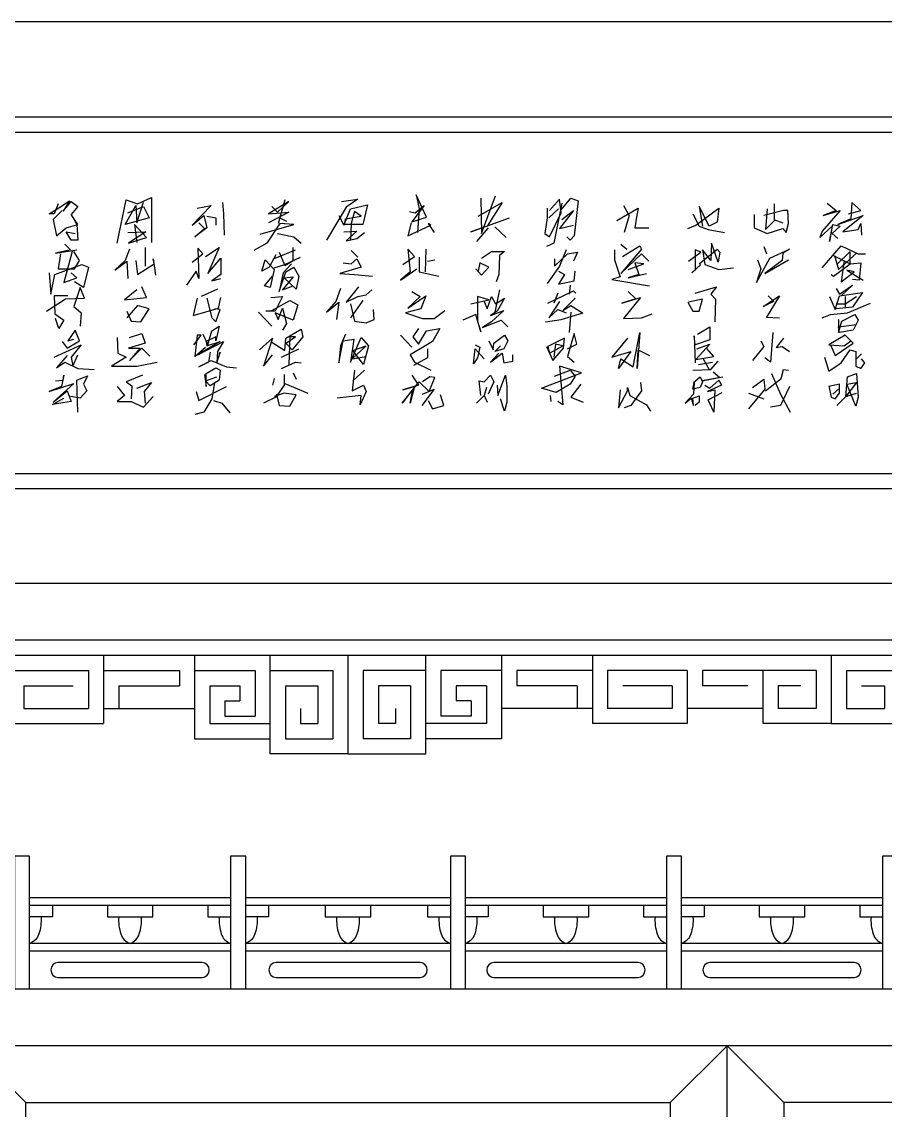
# Model space of a CAD drawing. Header units: metres. Extents: x 1185 to 5185, y 570 to 4070.
# Drawn here: x 2826 to 3776, y 2874 to 4070 of the extents above; entities that cross this region are included whole.
import ezdxf

# ---------------------------------------------------------------- set-up
doc = ezdxf.new("R2010")
doc.units = ezdxf.units.M
for name, color, linetype in [('3', 3, 'Continuous'), ('4', 4, 'Continuous'), ('7', 7, 'Continuous')]:
    doc.layers.add(name, color=color, linetype=linetype)

msp = doc.modelspace()

# ---------------------------------------------------------------- linework, layer by layer
at = {"layer": '3'}
for p, q in [((2916.27, 3374.01), (2916.27, 3299.02)), ((3016.26, 3374.01), (3016.26, 3282.35)), ((3353.74, 3374.01), (3353.74, 3282.35)), ((3453.73, 3374.01), (3453.73, 3299.02)), ((3716.21, 3374.01), (3716.21, 3299.02)), ((2812.11, 3357.35), (2899.61, 3357.35)), ((2899.61, 3357.35), (2899.61, 3315.68)), ((2916.27, 3357.35), (2999.6, 3357.35)), ((2999.6, 3357.35), (2999.6, 3340.68)), ((3016.26, 3357.35), (3082.92, 3357.35)), ((3082.92, 3357.35), (3082.92, 3307.35)), ((3099.59, 3357.35), (3168.33, 3357.35)), ((3168.33, 3357.35), (3168.33, 3282.35)), ((3201.67, 3357.35), (3201.67, 3282.35)), ((3270.41, 3357.35), (3201.67, 3357.35)), ((3353.74, 3357.35), (3287.08, 3357.35)), ((3287.08, 3357.35), (3287.08, 3307.35)), ((3453.73, 3357.35), (3370.4, 3357.35)), ((3370.4, 3357.35), (3370.4, 3340.68)), ((3557.89, 3357.35), (3470.39, 3357.35)), ((3470.39, 3357.35), (3470.39, 3315.68)), ((3557.89, 3357.35), (3557.89, 3299.02)), ((3699.54, 3357.35), (3574.55, 3357.35)), ((3574.55, 3357.35), (3574.55, 3340.68)), ((3699.54, 3357.35), (3699.54, 3315.68)), ((3732.87, 3357.35), (3857.86, 3357.35)), ((3732.87, 3357.35), (3732.87, 3315.68)), ((2828.78, 3340.68), (2882.94, 3340.68)), ((2828.78, 3340.68), (2828.78, 3315.68)), ((2932.94, 3340.68), (2999.6, 3340.68)), ((2932.94, 3340.68), (2932.94, 3315.68)), ((3032.93, 3340.68), (3032.93, 3299.02)), ((3032.93, 3340.68), (3066.26, 3340.68)), ((3066.26, 3340.68), (3066.26, 3324.01)), ((3116.26, 3340.68), (3116.26, 3282.35)), ((3116.26, 3340.68), (3151.67, 3340.68)), ((3151.67, 3340.68), (3151.67, 3299.02)), ((3218.33, 3340.68), (3218.33, 3299.02)), ((3253.74, 3340.68), (3218.33, 3340.68)), ((3253.74, 3340.68), (3253.74, 3282.35)), ((3337.07, 3340.68), (3303.74, 3340.68)), ((3303.74, 3340.68), (3303.74, 3324.01)), ((3337.07, 3340.68), (3337.07, 3299.02)), ((3437.06, 3340.68), (3370.4, 3340.68)), ((3437.06, 3340.68), (3437.06, 3315.68)), ((3541.22, 3340.68), (3487.06, 3340.68)), ((3541.22, 3340.68), (3541.22, 3315.68)), ((3624.55, 3340.68), (3574.55, 3340.68)), ((3682.88, 3340.68), (3657.88, 3340.68)), ((3657.88, 3340.68), (3657.88, 3315.68)), ((3749.54, 3340.68), (3774.54, 3340.68)), ((3774.54, 3340.68), (3774.54, 3315.68)), ((2828.78, 3315.68), (2899.61, 3315.68)), ((2916.27, 3315.68), (3016.26, 3315.68)), ((3049.59, 3324.01), (3049.59, 3307.35)), ((3049.59, 3324.01), (3066.26, 3324.01)), ((3132.92, 3315.68), (3132.92, 3299.02)), ((3237.08, 3315.68), (3237.08, 3299.02)), ((3320.41, 3324.01), (3303.74, 3324.01)), ((3320.41, 3324.01), (3320.41, 3307.35)), ((3453.73, 3315.68), (3353.74, 3315.68)), ((3541.22, 3315.68), (3470.39, 3315.68)), ((3641.21, 3315.68), (3557.89, 3315.68)), ((3049.59, 3307.35), (3082.92, 3307.35)), ((3320.41, 3307.35), (3287.08, 3307.35)), ((2812.11, 3299.02), (2916.27, 3299.02)), ((3032.93, 3299.02), (3099.59, 3299.02)), ((3132.92, 3299.02), (3151.67, 3299.02)), ((3237.08, 3299.02), (3218.33, 3299.02)), ((3337.07, 3299.02), (3270.41, 3299.02)), ((3557.89, 3299.02), (3453.73, 3299.02)), ((3116.26, 3282.35), (3168.33, 3282.35)), ((3253.74, 3282.35), (3201.67, 3282.35)), ((3055.84, 3099.03), (2835.03, 3099.03)), ((3297.49, 3099.03), (3072.51, 3099.03)), ((3534.97, 3099.03), (3314.16, 3099.03)), ((3772.45, 3099.03), (3551.64, 3099.03)), ((3055.84, 3057.37), (2835.03, 3057.37)), ((3297.49, 3057.37), (3072.51, 3057.37)), ((3534.97, 3057.37), (3314.16, 3057.37)), ((3772.45, 3057.37), (3551.64, 3057.37)), ((3055.84, 3049.04), (2835.03, 3049.04)), ((3297.49, 3049.04), (3072.51, 3049.04)), ((3534.97, 3049.04), (3314.16, 3049.04)), ((3772.45, 3049.04), (3551.64, 3049.04))]:
    msp.add_line(p, q, dxfattribs=at)
msp.add_lwpolyline([(1347.64, 3573.83), (5022.36, 3573.83), (5022.36, 3948.8), (1347.64, 3948.8)], close=True, dxfattribs=at)
for points in [[(2931.21, 3826.97), (2941.12, 3874.69), (2953.73, 3870.19), (2969.05, 3877.4), (2969.05, 3827.87)], [(3252.52, 3862.08), (3258.83, 3860.28), (3268.74, 3868.38), (3255.23, 3850.37), (3271.45, 3855.77), (3259.73, 3880.08), (3263.34, 3864.78), (3261.53, 3838.67)], [(3330.91, 3876.48), (3331.81, 3837.77), (3347.13, 3879.18)], [(3419.22, 3863.88), (3430.03, 3876.48), (3438.14, 3873.78), (3433.63, 3835.06), (3429.13, 3830.56), (3425.52, 3834.16)], [(2866.33, 3870.19), (2861.83, 3859.39), (2856.42, 3859.39), (2868.13, 3866.59), (2878.95, 3873.79), (2871.74, 3862.09), (2880.75, 3872.89), (2887.96, 3867.49), (2880.75, 3858.49)], [(2942.92, 3860.29), (2960.04, 3867.49), (2966.35, 3854.89), (2940.22, 3847.68), (2951.93, 3868.39), (2952.83, 3849.48), (2960.04, 3871.99)], [(3019.15, 3865.68), (3034.47, 3868.38), (3013.75, 3846.77), (3026.36, 3857.57), (3029.97, 3844.07), (3016.45, 3834.16), (3027.26, 3843.17), (3020.96, 3849.47)], [(3047.09, 3871.98), (3047.99, 3859.37), (3048.89, 3835.96)], [(3101.15, 3867.48), (3107.46, 3861.18), (3120.07, 3872.88), (3097.54, 3859.37), (3120.07, 3861.18), (3097.54, 3849.47)], [(3115.57, 3874.68), (3108.36, 3848.57)], [(3177.74, 3872.88), (3195.76, 3875.58), (3183.14, 3866.58), (3161.52, 3830.56)], [(3175.03, 3857.57), (3180.44, 3846.77), (3187.65, 3864.78), (3206.57, 3869.28), (3201.16, 3847.67), (3181.34, 3847.67), (3182.24, 3853.97), (3199.36, 3856.67), (3192.15, 3862.08), (3188.55, 3848.57), (3187.65, 3830.56)], [(3328.21, 3856.67), (3354.34, 3871.98), (3338.12, 3845.87), (3320.1, 3839.57), (3362.45, 3854.87)], [(3403.9, 3865.68), (3403.9, 3854.87), (3401.19, 3837.77), (3406.6, 3834.16), (3419.22, 3860.28), (3417.41, 3875.58), (3406.6, 3862.98)], [(3420.12, 3871.08), (3411.11, 3826.96), (3403, 3823.36)], [(3405.7, 3854.87), (3416.51, 3864.78)], [(3480.49, 3852.17), (3503.91, 3865.68), (3502.11, 3855.77), (3500.31, 3844.07), (3515.63, 3844.07)], [(3487.69, 3868.38), (3494, 3857.57), (3488.6, 3838.67)], [(3558.44, 3843.16), (3567.45, 3846.76), (3592.68, 3865.67), (3590.88, 3850.36), (3581.87, 3845.86), (3571.06, 3867.47), (3574.66, 3845.86)], [(3645.84, 3864.77), (3644.04, 3842.26), (3653.95, 3852.16), (3653.95, 3870.17)], [(3711.62, 3871.07), (3721.53, 3862.97), (3707.12, 3857.56), (3726.04, 3862.97), (3706.21, 3840.46), (3703.51, 3833.25), (3717.03, 3845.86), (3714.32, 3828.75), (3717.93, 3847.66), (3726.04, 3845.86), (3717.03, 3837.75), (3723.33, 3832.35)], [(3735.05, 3859.36), (3748.56, 3862.97), (3738.65, 3871.97), (3737.75, 3853.96), (3723.33, 3847.66), (3751.27, 3857.56), (3728.74, 3839.55), (3745.86, 3842.26), (3748.56, 3848.56), (3749.46, 3835.95)], [(2870.84, 3862.99), (2860.93, 3853.08), (2864.53, 3835.08), (2875.34, 3844.08), (2887.96, 3847.68), (2880.75, 3858.49), (2887.06, 3847.68), (2887.96, 3830.57), (2880.75, 3830.57), (2875.34, 3839.58), (2885.25, 3837.78)], [(3029.97, 3856.67), (3039.88, 3854.87), (3039.88, 3846.77)], [(3110.16, 3854.87), (3117.37, 3851.27)], [(3420.12, 3853.07), (3432.73, 3862.98), (3417.41, 3843.17), (3432.73, 3846.77)], [(3563.85, 3859.36), (3571.06, 3845.86), (3580.97, 3842.26), (3598.99, 3838.65)], [(3631.43, 3858.46), (3631.43, 3844.06), (3645.84, 3837.75), (3662.96, 3843.16), (3666.57, 3838.65), (3669.27, 3848.56), (3668.37, 3862.97), (3663.87, 3862.97), (3642.24, 3857.56)], [(3653.05, 3853.06), (3662.96, 3849.46)], [(2942.92, 3838.68), (2962.74, 3839.58), (2943.82, 3826.97), (2963.64, 3833.28), (2950.13, 3847.68), (2952.83, 3827.87)], [(3088.53, 3836.86), (3125.48, 3847.67), (3110.16, 3848.57), (3095.74, 3826.96), (3081.33, 3818.86)], [(3180.44, 3839.57), (3194.86, 3840.47), (3183.14, 3829.66), (3194.86, 3832.36), (3202.97, 3838.67)], [(3254.33, 3849.47), (3250.72, 3835.06), (3275.95, 3846.77), (3273.25, 3848.57), (3279.55, 3838.67)], [(3339.02, 3844.07), (3326.41, 3828.76)], [(3346.23, 3844.97), (3358.85, 3833.26)], [(3107.46, 3837.77), (3125.48, 3834.16), (3133.59, 3826.96)], [(2873.54, 3826.07), (2879.85, 3819.77), (2863.63, 3816.17), (2887.06, 3819.77)], [(2869.04, 3815.27), (2866.33, 3799.06), (2884.35, 3799.06), (2889.76, 3808.06), (2883.45, 3817.97)], [(2881.65, 3817.97), (2872.64, 3783.75), (2887.06, 3789.16), (2880.75, 3794.56)], [(2944.72, 3820.67), (2940.22, 3808.06), (2928.5, 3797.26), (2942.02, 3807.16), (2942.92, 3788.26)], [(2961.84, 3822.47), (2961.84, 3801.76)], [(3013.75, 3806.25), (3025.46, 3815.25), (3020.06, 3821.56), (3020.96, 3788.24), (3018.25, 3796.35), (3007.44, 3781.04)], [(3028.16, 3812.55), (3043.48, 3822.46), (3030.87, 3793.64), (3045.28, 3810.75), (3045.28, 3792.74), (3035.37, 3785.54), (3045.28, 3788.24)], [(3102.95, 3809.85), (3127.28, 3819.76)], [(3109.26, 3817.06), (3115.57, 3802.65), (3124.58, 3808.05), (3124.58, 3822.46)], [(3188.55, 3818.86), (3195.76, 3811.65)], [(3245.32, 3803.55), (3257.93, 3812.55), (3250.72, 3820.66), (3253.42, 3795.45), (3242.61, 3786.44), (3260.63, 3799.05)], [(3270.54, 3820.66), (3269.64, 3795.45)], [(3331.81, 3810.75), (3342.63, 3817.96), (3357.04, 3817.96), (3351.64, 3813.45), (3350.74, 3792.74), (3348.03, 3784.64)], [(3424.62, 3819.76), (3417.41, 3801.75), (3403.9, 3782.84)], [(3412.01, 3809.85), (3412.01, 3801.75), (3426.42, 3815.25), (3437.24, 3817.06), (3432.73, 3807.15)], [(3477.78, 3819.76), (3477.78, 3808.95), (3484.09, 3790.04), (3475.08, 3787.34), (3516.53, 3780.14)], [(3484.99, 3826.06), (3491.3, 3820.66)], [(3486.79, 3812.55), (3505.72, 3824.26), (3507.52, 3820.66), (3484.99, 3793.64), (3507.52, 3815.25), (3515.63, 3807.15)], [(3559.34, 3807.14), (3572.86, 3817.04), (3566.55, 3819.75), (3566.55, 3797.24), (3562.95, 3794.53), (3572.86, 3803.54)], [(3571.06, 3804.44), (3590.88, 3820.65), (3593.58, 3817.04), (3591.78, 3806.24), (3584.57, 3826.95), (3583.67, 3808.04), (3574.66, 3819.75), (3577.37, 3803.54), (3592.68, 3798.14), (3608.9, 3799.94)], [(3635.03, 3808.94), (3638.64, 3799.04), (3634.13, 3783.73), (3648.55, 3810.74), (3670.17, 3820.65), (3662.96, 3816.14), (3662.06, 3808.04), (3643.14, 3793.63), (3669.27, 3808.94)], [(3642.24, 3823.35), (3644.94, 3815.24)], [(3706.21, 3799.94), (3726.94, 3824.25), (3745.86, 3815.24), (3753.97, 3815.24)], [(3717.03, 3814.34), (3736.85, 3804.44), (3736.85, 3817.94), (3722.43, 3803.54)], [(2951.93, 3808.06), (2953.73, 3792.76), (2971.75, 3804.46), (2970.85, 3809.87), (2973.56, 3791.86)], [(3105.65, 3814.35), (3098.45, 3800.85), (3090.34, 3796.35), (3093.94, 3808.95), (3103.85, 3798.15), (3099.35, 3778.34), (3093.04, 3780.14), (3102.05, 3790.94)], [(3103.85, 3799.95), (3115.57, 3803.55), (3132.69, 3811.65)], [(3179.54, 3805.35), (3188.55, 3804.45), (3194.86, 3809.85), (3199.36, 3800.85), (3175.94, 3793.64), (3192.15, 3792.74), (3211.98, 3790.94)], [(3263.34, 3811.65), (3263.34, 3795.45), (3284.96, 3790.94)], [(3272.35, 3807.15), (3280.46, 3808.95)], [(3325.51, 3799.05), (3331.81, 3791.84), (3339.92, 3800.85), (3330.01, 3805.35), (3328.21, 3796.35)], [(3493.1, 3798.15), (3510.22, 3804.45), (3500.31, 3805.35), (3504.81, 3792.74), (3493.1, 3789.14), (3512.92, 3793.64)], [(3716.13, 3792.73), (3718.83, 3790.93), (3736.85, 3804.44), (3748.56, 3805.34), (3746.76, 3786.43), (3739.55, 3787.33)], [(3719.73, 3813.44), (3724.23, 3798.14), (3744.06, 3816.14)], [(3730.54, 3808.04), (3726.94, 3784.63), (3741.35, 3795.43), (3733.25, 3797.24), (3751.27, 3786.43)], [(2856.42, 3794.56), (2858.22, 3771.15), (2862.73, 3792.76), (2892.46, 3803.56), (2899.67, 3800.86), (2894.26, 3778.35), (2884.35, 3784.65)], [(3122.77, 3804.45), (3113.76, 3794.55), (3109.26, 3773.84), (3116.47, 3795.45), (3125.48, 3800.85), (3130.88, 3790.94), (3128.18, 3776.54), (3114.66, 3789.14), (3124.58, 3790.04), (3112.86, 3775.64), (3124.58, 3780.14)], [(3416.51, 3796.35), (3422.82, 3792.74), (3416.51, 3781.94), (3433.63, 3785.54), (3434.53, 3796.35)], [(3429.13, 3781.04), (3428.23, 3771.13)], [(3721.53, 3777.43), (3725.14, 3771.12), (3739.55, 3781.03), (3726.94, 3769.32)], [(2853.72, 3752.24), (2874.44, 3765.74), (2895.17, 3766.65), (2890.66, 3778.35), (2883.45, 3757.64), (2891.56, 3750.44), (2890.66, 3736.03)], [(2877.14, 3769.35), (2861.83, 3769.35), (2862.73, 3749.54), (2872.64, 3742.33), (2867.23, 3733.33), (2863.63, 3744.14)], [(2952.83, 3775.65), (2939.32, 3764.84), (2963.64, 3767.55), (2958.24, 3779.25)], [(3041.68, 3776.54), (3023.66, 3768.43)], [(3176.84, 3777.44), (3171.43, 3763.03), (3161.52, 3751.33), (3175.03, 3762.13), (3172.33, 3743.22)], [(3196.66, 3779.24), (3183.14, 3762.13), (3195.76, 3768.43), (3204.77, 3770.23), (3211.08, 3775.64)], [(3255.23, 3773.84), (3264.24, 3768.43), (3250.72, 3755.83), (3270.54, 3769.33), (3265.14, 3754.93), (3248.02, 3750.43), (3266.94, 3744.12), (3279.55, 3744.12), (3291.27, 3753.13)], [(3351.64, 3775.64), (3346.23, 3751.33)], [(3404.8, 3761.23), (3432.73, 3774.74), (3435.43, 3772.04)], [(3415.61, 3772.04), (3411.11, 3761.23)], [(3493.1, 3773.84), (3501.21, 3765.73), (3485.89, 3761.23), (3506.62, 3767.53), (3487.69, 3744.12), (3507.52, 3745.02), (3519.23, 3749.52)], [(3566.55, 3772.02), (3589.98, 3779.23), (3583.67, 3771.12), (3589.08, 3765.72), (3588.18, 3740.51)], [(3646.75, 3769.32), (3653.05, 3763.02), (3641.34, 3757.62), (3659.36, 3769.32), (3644.94, 3745.91), (3659.36, 3745.01)], [(3714.32, 3768.42), (3720.63, 3754.02), (3725.14, 3769.32), (3750.37, 3772.92), (3739.55, 3756.72), (3721.53, 3754.92)], [(2942.02, 3752.24), (2946.52, 3741.43), (2957.34, 3740.53), (2966.35, 3754.94), (2953.73, 3758.54), (2942.02, 3745.04)], [(3019.15, 3766.63), (3014.65, 3747.72), (3042.58, 3755.83), (3045.28, 3767.53)], [(3029.97, 3766.63), (3035.37, 3745.02), (3039.88, 3740.52), (3044.38, 3754.03), (3038.08, 3754.93)], [(3100.25, 3767.53), (3112.86, 3768.43), (3104.75, 3752.23), (3094.84, 3752.23)], [(3101.15, 3753.13), (3120.97, 3763.93), (3129.98, 3759.43), (3124.58, 3742.32), (3104.75, 3750.43), (3108.36, 3743.22), (3112.86, 3755.83), (3117.37, 3738.72), (3112.86, 3731.52)], [(3201.16, 3763.93), (3187.65, 3745.02)], [(3187.65, 3760.33), (3192.15, 3741.42), (3204.77, 3739.62), (3213.78, 3743.22), (3212.88, 3754.03)], [(3320.1, 3760.33), (3339.92, 3764.83), (3327.31, 3768.43), (3327.31, 3741.42), (3330.91, 3729.72), (3325.51, 3748.62), (3311.09, 3742.32)], [(3334.52, 3763.03), (3338.12, 3754.93), (3342.63, 3768.43), (3347.13, 3760.33), (3357.04, 3766.63), (3348.93, 3752.23), (3341.73, 3747.72), (3356.14, 3753.13), (3342.63, 3740.52), (3332.72, 3734.22), (3353.44, 3742.32), (3360.65, 3735.12)], [(3417.41, 3763.03), (3405.7, 3745.02), (3415.61, 3754.03), (3424.62, 3750.43)], [(3434.53, 3766.63), (3421.02, 3753.13), (3430.03, 3758.53), (3442.64, 3750.43)], [(3558.44, 3762.12), (3563.85, 3752.21), (3571.06, 3752.21), (3574.66, 3765.72), (3559.34, 3762.12)], [(3706.21, 3745.01), (3715.22, 3748.61), (3734.15, 3750.41), (3759.38, 3761.22)], [(3721.53, 3760.32), (3731.44, 3760.32), (3744.06, 3768.42)], [(3731.44, 3768.42), (3731.44, 3755.82)], [(3086.73, 3751.33), (3101.15, 3736.02)], [(3402.1, 3740.52), (3419.22, 3743.22), (3443.54, 3750.43)], [(3430.03, 3751.33), (3428.23, 3728.82)], [(3724.23, 3743.21), (3724.23, 3728.8), (3727.84, 3741.41), (3742.26, 3748.61), (3745.86, 3742.31), (3740.45, 3731.51), (3725.14, 3728.8), (3724.23, 3735.11), (3744.06, 3737.81)], [(3025.46, 3727.01), (3030.87, 3715.31), (3035.37, 3730.62), (3043.48, 3736.02), (3039.88, 3719.81), (3039.88, 3724.31), (3029.07, 3718.91), (3029.97, 3714.41), (3044.38, 3718.91), (3020.06, 3704.5), (3047.99, 3718.91), (3041.68, 3708.11), (3040.78, 3695.5), (3044.38, 3707.21), (3040.78, 3697.3)], [(3262.43, 3733.32), (3256.13, 3724.31), (3262.43, 3716.21), (3271.45, 3730.62), (3285.86, 3733.32), (3277.75, 3718.91), (3253.42, 3704.5), (3257.93, 3696.4), (3275.95, 3687.4)], [(3569.26, 3727), (3582.77, 3735.11), (3582.77, 3720.7), (3566.55, 3715.3), (3565.65, 3725.2), (3566.55, 3695.49)], [(2870.84, 3718.92), (2876.24, 3711.72), (2889.76, 3719.82), (2885.25, 3731.53), (2877.14, 3719.82), (2883.45, 3721.62)], [(2931.21, 3723.43), (2932.11, 3706.32), (2941.12, 3701.82), (2924.9, 3691.91), (2952.83, 3691.91), (2975.36, 3696.41)], [(2944.72, 3723.43), (2958.24, 3727.93), (2961.84, 3717.12), (2943.82, 3711.72), (2956.44, 3711.72), (2944.72, 3698.21), (2958.24, 3711.72), (2967.25, 3702.72)], [(3015.55, 3715.31), (3023.66, 3726.11), (3019.15, 3726.11), (3016.45, 3702.7), (3028.16, 3712.61)], [(3087.63, 3709.91), (3102.05, 3722.51), (3092.14, 3691.9), (3102.05, 3704.5)], [(3100.25, 3718.91), (3115.57, 3709.01), (3116.47, 3722.51), (3133.59, 3732.42), (3135.39, 3724.31), (3123.67, 3709.91), (3116.47, 3717.11), (3127.28, 3724.31), (3120.97, 3724.31), (3120.07, 3693.7)], [(3182.24, 3727.01), (3176.84, 3714.41), (3175.03, 3695.5), (3179.54, 3719.81), (3191.25, 3721.61), (3187.65, 3696.4), (3199.36, 3723.41), (3207.47, 3714.41), (3202.07, 3693.7), (3190.35, 3709.01), (3204.77, 3714.41), (3189.45, 3700), (3204.77, 3702.7)], [(3242.61, 3726.11), (3255.23, 3712.61)], [(3339.92, 3719.81), (3344.43, 3709.91), (3345.33, 3717.11), (3357.04, 3726.11), (3360.65, 3719.81), (3356.14, 3710.81), (3346.23, 3708.11), (3352.54, 3714.41)], [(3403, 3713.51), (3410.21, 3698.2), (3421.92, 3711.71), (3422.82, 3722.51), (3404.8, 3713.51), (3406.6, 3706.31), (3421.02, 3714.41), (3412.91, 3716.21), (3411.11, 3701.8)], [(3426.42, 3710.81), (3436.34, 3716.21), (3433.63, 3727.91), (3426.42, 3702.7), (3433.63, 3696.4)], [(3492.2, 3722.51), (3475.08, 3701.8), (3495.8, 3708.11), (3482.29, 3689.2), (3484.99, 3700), (3498.51, 3691), (3505.72, 3728.82), (3503.01, 3689.2), (3503.91, 3709.91), (3516.53, 3703.6)], [(3652.15, 3728.8), (3649.45, 3696.39), (3643.14, 3700.89)], [(3663.87, 3722.5), (3655.76, 3712.6), (3662.06, 3713.5), (3670.17, 3708.09)], [(3715.22, 3715.3), (3720.63, 3703.59), (3740.45, 3717.1), (3731.44, 3726.1), (3713.42, 3715.3), (3730.54, 3714.4), (3737.75, 3719.8)], [(2861.83, 3701.82), (2891.56, 3715.32), (2880.75, 3701.82), (2882.55, 3691.91), (2887.96, 3704.52)], [(3111.96, 3701.8), (3130.88, 3710.81)], [(3272.35, 3710.81), (3272.35, 3700.9), (3257.03, 3692.8)], [(3324.61, 3715.31), (3330.01, 3712.61), (3327.31, 3700.9), (3322.8, 3694.6), (3324.61, 3710.81), (3334.52, 3700)], [(3568.36, 3710.8), (3582.77, 3716.2), (3567.45, 3699.09), (3587.28, 3702.69), (3579.17, 3711.7)], [(3638.64, 3719.8), (3642.24, 3713.5), (3629.63, 3698.19)], [(3708.92, 3701.79), (3713.42, 3686.48), (3726.94, 3695.49), (3736.85, 3709.9), (3743.16, 3708.09), (3743.16, 3691.89), (3748.56, 3689.19), (3753.07, 3695.49), (3749.46, 3699.99)], [(2876.24, 3703.62), (2864.53, 3690.11), (2873.54, 3696.41), (2887.96, 3689.21), (2905.98, 3688.31)], [(3033.57, 3707.21), (3031.77, 3696.4), (3020.96, 3691), (3034.47, 3698.2), (3051.59, 3691), (3062.4, 3690.1)], [(3350.74, 3706.31), (3341.73, 3696.4), (3354.34, 3706.31), (3356.14, 3695.5), (3366.05, 3697.3), (3366.05, 3704.5)], [(3563.85, 3687.39), (3583.67, 3688.29), (3591.78, 3697.29)], [(3575.56, 3699.99), (3581.87, 3688.29)], [(3749.46, 3705.39), (3744.06, 3699.99)], [(3027.26, 3682.89), (3029.07, 3669.39), (3029.07, 3683.79), (3039.88, 3690.1), (3044.38, 3687.4), (3043.48, 3676.59), (3033.57, 3670.29), (3028.16, 3675.69), (3040.78, 3680.19)], [(3111.96, 3689.2), (3127.28, 3696.4), (3133.59, 3695.5)], [(3192.15, 3687.4), (3189.45, 3664.89), (3202.07, 3671.19), (3204.77, 3663.99), (3198.46, 3649.58), (3199.36, 3659.48), (3173.23, 3656.78)], [(3190.35, 3675.69), (3202.97, 3687.4)], [(3412.01, 3681.09), (3429.13, 3687.4), (3434.53, 3681.09), (3429.13, 3672.09), (3413.81, 3663.09), (3397.59, 3667.59), (3441.74, 3684.7), (3417.41, 3691.9), (3421.02, 3649.58), (3415.61, 3653.18)], [(3570.16, 3693.69), (3585.47, 3696.39)], [(3586.38, 3685.58), (3593.58, 3679.28), (3584.57, 3677.48), (3573.76, 3675.68), (3597.19, 3680.18)], [(3644.04, 3664.88), (3661.16, 3678.38), (3663.87, 3688.29), (3669.27, 3687.39)], [(2863.63, 3675.7), (2871.74, 3676.6), (2872.64, 3682.01), (2869.94, 3669.4), (2856.42, 3664), (2883.45, 3673), (2860.93, 3652.29), (2876.24, 3664.9), (2880.75, 3653.19), (2860.02, 3649.59), (2872.64, 3656.8)], [(2887.96, 3641.49), (2887.06, 3676.6), (2898.77, 3681.11), (2894.26, 3672.1), (2897.87, 3664.9), (2890.66, 3656.8), (2879.85, 3658.6)], [(2959.14, 3682.01), (2941.12, 3674.8), (2947.43, 3670.3), (2946.52, 3655.89)], [(2952.83, 3667.6), (2969.05, 3673.9), (2960.94, 3664), (2961.84, 3651.39)], [(3038.08, 3673.89), (3035.37, 3655.88), (3026.36, 3641.48), (3016.45, 3638.77)], [(3114.66, 3682.89), (3114.66, 3671.19), (3105.65, 3657.68), (3092.14, 3651.38)], [(3103.85, 3678.39), (3102.05, 3671.19)], [(3115.57, 3672.99), (3140.79, 3662.18)], [(3124.58, 3684.7), (3128.18, 3677.49)], [(3255.23, 3681.99), (3262.43, 3671.19), (3245.32, 3665.79), (3257.93, 3669.39), (3253.42, 3651.38), (3256.13, 3666.69), (3244.41, 3651.38), (3263.34, 3674.79), (3274.15, 3663.99), (3280.46, 3679.29), (3275.05, 3680.19), (3266.94, 3674.79)], [(3330.91, 3659.48), (3329.11, 3675.69), (3334.52, 3674.79), (3341.73, 3681.99), (3345.33, 3674.79), (3339.02, 3661.28)], [(3348.93, 3671.19), (3349.84, 3659.48), (3357.95, 3681.99), (3359.75, 3670.29), (3359.75, 3652.28), (3357.04, 3642.38), (3352.54, 3655.88)], [(3506.62, 3673.89), (3507.52, 3664.89), (3495.8, 3648.68), (3488.6, 3645.98)], [(3564.75, 3673.88), (3571.96, 3680.18), (3574.66, 3674.78), (3571.96, 3668.48), (3563.85, 3666.68), (3565.65, 3673.88), (3564.75, 3661.27), (3555.74, 3651.37), (3562.05, 3656.77), (3564.75, 3648.67), (3563.85, 3656.77), (3571.06, 3659.47), (3571.06, 3652.27), (3566.55, 3648.67)], [(3577.37, 3671.18), (3582.77, 3667.58), (3592.68, 3676.58), (3595.39, 3671.18), (3580.07, 3663.97), (3588.18, 3665.78), (3587.28, 3641.46), (3580.97, 3654.97), (3596.29, 3663.07)], [(3629.63, 3668.48), (3642.24, 3677.48), (3643.14, 3666.68), (3625.12, 3645.07)], [(3650.35, 3683.78), (3660.26, 3661.27), (3671.07, 3641.46)], [(3722.43, 3648.67), (3732.34, 3658.57), (3734.15, 3680.18), (3744.06, 3683.78), (3745.86, 3657.67), (3743.16, 3647.77), (3733.25, 3672.08), (3744.06, 3673.88), (3732.34, 3658.57), (3744.06, 3662.17)], [(2931.21, 3669.4), (2939.32, 3659.5), (2931.21, 3653.19), (2946.52, 3653.19), (2960.04, 3646.89), (2970.85, 3658.6)], [(3018.25, 3663.99), (3020.96, 3654.08), (3051.59, 3669.39)], [(3106.56, 3661.28), (3109.26, 3648.68), (3120.97, 3647.78), (3128.18, 3660.38), (3114.66, 3662.18), (3103.85, 3658.58)], [(3266.94, 3661.28), (3279.55, 3666.69), (3266.04, 3648.68)], [(3337.22, 3668.49), (3334.52, 3659.48), (3326.41, 3651.38), (3334.52, 3659.48), (3338.12, 3652.28)], [(3440.84, 3672.09), (3430.03, 3657.68), (3443.54, 3652.28)], [(3484.09, 3665.79), (3482.29, 3645.98), (3492.2, 3664.89), (3492.2, 3668.49), (3494.9, 3659.48), (3512.92, 3649.58), (3517.43, 3642.38)], [(3625.12, 3662.17), (3642.24, 3655.87)], [(3670.17, 3669.38), (3660.26, 3648.67), (3649.45, 3646.87)], [(3713.42, 3670.28), (3716.13, 3657.67), (3720.63, 3655.87), (3725.14, 3662.17), (3725.14, 3672.08), (3713.42, 3669.38)], [(3717.93, 3661.27), (3724.23, 3666.68)], [(3037.18, 3654.08), (3046.19, 3651.38), (3055.2, 3640.58)], [(3273.25, 3654.08), (3277.75, 3645.08), (3290.37, 3648.68), (3286.76, 3660.38)], [(3408.4, 3653.18), (3407.5, 3659.48)], [(3099.59, 3265.69), (3099.59, 3374.01)], [(3185, 3265.69), (3185, 3374.01)], [(3270.41, 3265.69), (3270.41, 3374.01)], [(3716.21, 3299.02), (3641.21, 3299.02), (3641.21, 3357.35)], [(3716.21, 3299.02), (3791.2, 3299.02), (3791.2, 3357.35)], [(3699.54, 3315.68), (3657.88, 3315.68)], [(3732.87, 3315.68), (3774.54, 3315.68)], [(3016.26, 3282.35), (3099.59, 3282.35)], [(3353.74, 3282.35), (3270.41, 3282.35)], [(3185, 3265.69), (3099.59, 3265.69)], [(3185, 3265.69), (3270.41, 3265.69)], [(2860.03, 3099.03), (2860.03, 3086.53), (2835.03, 3086.53)], [(2920.44, 3099.03), (2920.44, 3086.53), (2945.44, 3086.53), (2970.43, 3086.53), (2970.43, 3099.03)], [(3030.85, 3099.03), (3030.85, 3086.53), (3055.84, 3086.53)], [(3097.51, 3099.03), (3097.51, 3086.53), (3072.51, 3086.53)], [(3160, 3099.03), (3160, 3086.53), (3185, 3086.53), (3210, 3086.53), (3210, 3099.03)], [(3272.49, 3099.03), (3272.49, 3086.53), (3297.49, 3086.53)], [(3339.15, 3099.03), (3339.15, 3086.53), (3314.16, 3086.53)], [(3399.57, 3099.03), (3399.57, 3086.53), (3424.56, 3086.53), (3449.56, 3086.53), (3449.56, 3099.03)], [(3509.97, 3099.03), (3509.97, 3086.53), (3534.97, 3086.53)], [(3576.64, 3099.03), (3576.64, 3086.53), (3551.64, 3086.53)], [(3637.05, 3099.03), (3637.05, 3086.53), (3662.05, 3086.53), (3687.04, 3086.53), (3687.04, 3099.03)], [(3747.46, 3099.03), (3747.46, 3086.53), (3772.45, 3086.53)], [(2768.37, 2944.88), (2830.86, 2882.38)], [(3601.63, 2944.88), (3539.14, 2882.38)], [(3601.63, 2944.88), (3664.13, 2882.38)]]:
    msp.add_lwpolyline(points, dxfattribs=at)
for points in [[(2847.53, 3086.53, -0.1), (2845.13, 3067.95, -0.24), (2835.03, 3057.37)], [(2932.94, 3086.53, 0.1), (2935.33, 3067.95, 0.24), (2945.44, 3057.37, 0.24), (2955.54, 3067.95, 0.1), (2957.93, 3086.53)], [(3043.34, 3086.53, 0.1), (3045.74, 3067.95, 0.24), (3055.84, 3057.37)], [(3085.01, 3086.53, -0.1), (3082.61, 3067.95, -0.24), (3072.51, 3057.37)], [(3172.5, 3086.53, 0.1), (3174.9, 3067.95, 0.24), (3185, 3057.37, 0.24), (3195.1, 3067.95, 0.1), (3197.5, 3086.53)], [(3284.99, 3086.53, 0.1), (3287.39, 3067.95, 0.24), (3297.49, 3057.37)], [(3326.66, 3086.53, -0.1), (3324.26, 3067.95, -0.24), (3314.16, 3057.37)], [(3412.07, 3086.53, 0.1), (3414.46, 3067.95, 0.24), (3424.56, 3057.37, 0.24), (3434.67, 3067.95, 0.1), (3437.06, 3086.53)], [(3522.47, 3086.53, 0.1), (3524.87, 3067.95, 0.24), (3534.97, 3057.37)], [(3564.14, 3086.53, -0.1), (3561.74, 3067.95, -0.24), (3551.64, 3057.37)], [(3649.55, 3086.53, 0.1), (3651.94, 3067.95, 0.24), (3662.05, 3057.37, 0.24), (3672.15, 3067.95, 0.1), (3674.55, 3086.53)], [(3759.96, 3086.53, 0.1), (3762.35, 3067.95, 0.24), (3772.45, 3057.37)]]:
    msp.add_lwpolyline(points, format="xyb", dxfattribs=at)
for points in [[(3024.6, 3019.87, 0.95), (3024.6, 3036.54), (2866.27, 3036.54, 0.95), (2866.27, 3019.87)], [(3264.16, 3019.87, 0.95), (3264.16, 3036.54), (3105.84, 3036.54, 0.95), (3105.84, 3019.87)], [(3503.73, 3019.87, 0.95), (3503.73, 3036.54), (3345.4, 3036.54, 0.95), (3345.4, 3019.87)], [(3741.21, 3019.87, 0.95), (3741.21, 3036.54), (3582.89, 3036.54, 0.95), (3582.89, 3019.87)]]:
    msp.add_lwpolyline(points, format="xyb", close=True, dxfattribs=at)
at = {"layer": '4'}
msp.add_line((5184.84, 4070.45), (1185.16, 4070.45), dxfattribs=at)
at = {"layer": '7'}
for p, q in [((5184.84, 3965.46), (1185.16, 3965.46)), ((5184.84, 3557.16), (1185.16, 3557.16)), ((5184.84, 3453.17), (1185.16, 3453.17)), ((3055.84, 3107.37), (2835.03, 3107.37)), ((3297.49, 3107.37), (3072.51, 3107.37)), ((3534.97, 3107.37), (3314.16, 3107.37)), ((3772.45, 3107.37), (3551.64, 3107.37)), ((5039.02, 2944.88), (1330.98, 2944.88)), ((3601.63, 2303.26), (3601.63, 2944.88))]:
    msp.add_line(p, q, dxfattribs=at)
for points in [[(4976.53, 3007.37), (4976.53, 3390.68), (1393.47, 3390.68), (1393.47, 3007.37)], [(3539.14, 2882.38), (3539.14, 2515.74), (2830.86, 2515.74), (2830.86, 2882.38)], [(4976.53, 1320), (4976.53, 2882.38), (3664.13, 2882.38), (3664.13, 1320)]]:
    msp.add_lwpolyline(points, close=True, dxfattribs=at)
for points in [[(4976.53, 3249.02), (4959.86, 3249.02), (4959.86, 3374.01), (1410.14, 3374.01), (1410.14, 3249.02), (1393.47, 3249.02)], [(2835.03, 3007.37), (2835.03, 3153.19), (2818.36, 3153.19), (2818.36, 3007.37)], [(3072.51, 3007.37), (3072.51, 3153.19), (3055.84, 3153.19), (3055.84, 3007.37)], [(3314.16, 3007.37), (3314.16, 3153.19), (3297.49, 3153.19), (3297.49, 3007.37)], [(3551.64, 3007.37), (3551.64, 3153.19), (3534.97, 3153.19), (3534.97, 3007.37)], [(3789.12, 3007.37), (3789.12, 3153.19), (3772.45, 3153.19), (3772.45, 3007.37)]]:
    msp.add_lwpolyline(points, dxfattribs=at)

doc.saveas('drawing.dxf')
